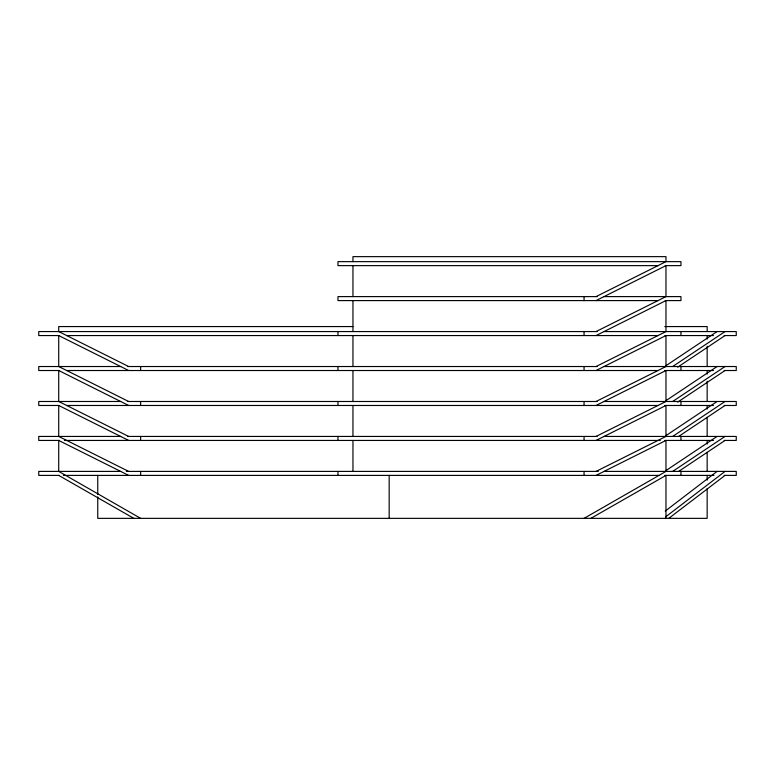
<?xml version="1.0" encoding="UTF-8"?>
<svg xmlns="http://www.w3.org/2000/svg" width="775" height="775" viewBox="0 0 775 775"><rect width="100%" height="100%" fill="white"/><g stroke="black" fill="none" stroke-linecap="round" stroke-linejoin="round"><path stroke-width="1.16" d="M665.25 511.074L717.088 471.403M665.599 516.886L725.032 471.403M668.777 518.359L725.032 475.404M665.706 365.868L717.088 331.564M672.661 366.527L725.032 331.564M677.699 367.156L725.032 335.556M665.706 400.83L717.088 366.527M672.661 401.489L725.032 366.527M677.699 402.118L725.032 370.518M665.706 435.782L717.088 401.489M672.661 436.441L725.032 401.489M678.706 436.403L725.032 405.48M665.706 470.745L717.088 436.441M672.661 471.403L725.032 436.441M678.706 471.365L725.032 440.442M584.059 518.359L665.967 471.403L665.967 440.442L596.053 475.404M590.86 518.359L665.967 475.404L665.967 518.359M596.053 296.602L665.967 261.64L665.967 256.641L352.954 256.641L352.954 261.64M596.053 300.593L665.967 265.631L665.967 296.602L596.053 331.564M596.053 335.556L665.967 300.593L665.967 331.564L596.053 366.527M596.053 370.518L665.967 335.556L665.967 366.527L596.053 401.489M596.053 405.48L665.967 370.518L665.967 401.489L596.053 436.441M596.053 440.442L665.967 405.48L665.967 436.441L596.053 471.403M657.985 265.631L337.968 265.631L337.968 261.64L680.954 261.64L680.954 265.631L665.26 265.631M597.079 296.602L337.968 296.602L337.968 300.593L657.985 300.593M604.045 296.602L680.954 296.602L680.954 300.593L665.26 300.593M352.954 326.566L58.726 326.566L58.726 331.564L128.65 366.527M664.776 326.566L707.158 326.566L707.158 331.564M597.079 331.564L38.75 331.564L38.75 335.556L59.268 335.556M604.045 331.564L736.25 331.564L736.25 335.556L724.16 335.556M66.718 335.556L657.985 335.556M664.989 335.556L713.494 335.556M120.658 366.527L38.75 366.527L38.75 370.518L59.268 370.518M127.739 366.527L597.079 366.527M604.045 366.527L736.25 366.527L736.25 370.518L724.16 370.518M66.718 370.518L657.985 370.518M664.805 370.518L713.494 370.518M120.658 401.489L38.75 401.489L38.75 405.48L59.268 405.48M127.739 401.489L597.079 401.489M604.045 401.489L736.25 401.489L736.25 405.48L724.16 405.48M66.718 405.48L657.985 405.48M664.805 405.48L713.494 405.48M120.658 436.441L38.75 436.441L38.75 440.442L59.268 440.442M127.739 436.441L597.079 436.441M604.045 436.441L736.25 436.441L736.25 440.442L724.16 440.442M64.432 440.442L660.261 440.442M664.805 440.442L713.494 440.442M120.658 471.403L38.75 471.403L38.75 475.404L59.268 475.404M126.364 471.403L598.329 471.403M604.045 471.403L736.25 471.403L736.25 475.404L724.16 475.404M63.376 475.404L659.002 475.404M664.805 475.404L713.949 475.404M128.65 370.518L58.726 335.556L58.726 366.527L128.65 401.489M128.65 405.48L58.726 370.518L58.726 401.489L128.65 436.441M128.65 440.442L58.726 405.48L58.726 436.441L128.65 471.403M128.65 475.404L58.726 440.442L58.726 471.403L140.633 518.359M58.726 475.404L133.833 518.359M707.158 335.556L707.158 339.13M707.158 346.28L707.158 366.527M707.158 370.518L707.158 374.093M707.158 381.242L707.158 401.489M707.158 405.48L707.158 409.055M707.158 417.386L707.158 436.441M707.158 440.442L707.158 444.017M707.158 452.348L707.158 471.403M707.158 475.404L707.158 480.171M707.158 488.531L707.158 518.359L97.747 518.359L97.747 496.882M680.954 331.564L680.954 335.556M680.954 366.527L680.954 370.518M680.954 401.489L680.954 405.48M680.954 436.441L680.954 440.442M680.954 471.403L680.954 475.404M584.059 296.602L584.059 300.593M584.059 331.564L584.059 335.556M584.059 366.527L584.059 370.518M584.059 401.489L584.059 405.48M584.059 436.441L584.059 440.442M584.059 471.403L584.059 475.404M389.166 475.404L389.166 518.359M352.954 265.631L352.954 296.602M352.954 300.593L352.954 331.564M352.954 335.556L352.954 366.527M352.954 370.518L352.954 401.489M352.954 405.48L352.954 436.441M352.954 440.442L352.954 471.403M337.968 331.564L337.968 335.556M337.968 366.527L337.968 370.518M337.968 401.489L337.968 405.48M337.968 436.441L337.968 440.442M337.968 471.403L337.968 475.404M140.633 366.527L140.633 370.518M140.633 401.489L140.633 405.48M140.633 436.441L140.633 440.442M140.633 471.403L140.633 475.404M97.747 475.404L97.747 494.489"/></g></svg>
